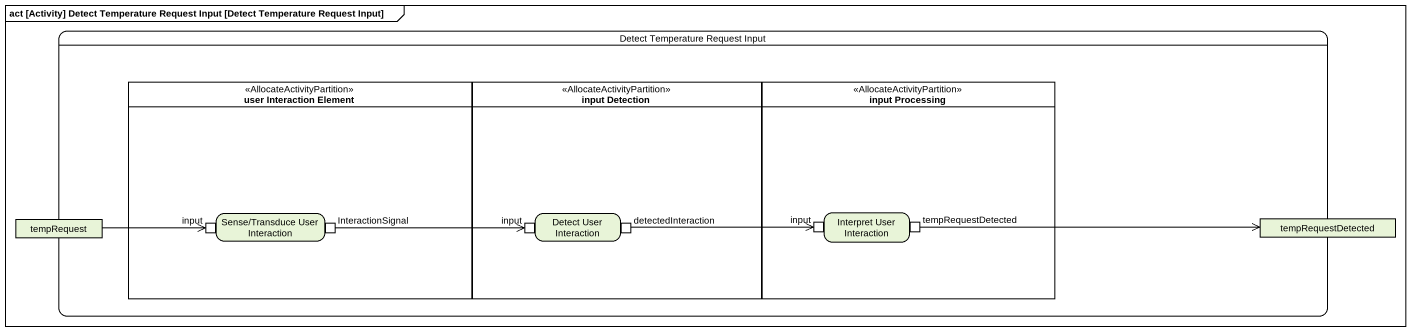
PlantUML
@startuml
mainframe act [Activity] Detect Temperature Request Input [Detect Temperature Request Input]
hide empty description
state "Detect Temperature Request Input" as Detect_Temperature_Request {
  state "user Interaction Element" as user_Interaction_Element <<AllocateActivityPartition>> {
    state "Sense/Transduce User Interaction" as Sense_Transduce_User {
      state input <<inputPin>>
      state InteractionSignal <<outputPin>>
    }
  }
  state "input Detection" as input_Detection <<AllocateActivityPartition>> {
    state "Detect User Interaction" as Detect_User_Interaction {
      state "input" as input_2 <<inputPin>>
      state detectedInteraction <<outputPin>>
    }
  }
  state "input Processing" as input_Processing <<AllocateActivityPartition>> {
    state "Interpret User Interaction" as Interpret_User_Interaction {
      state "input" as input_3 <<inputPin>>
      state tempRequestDetected <<outputPin>>
    }
  }
  state tempRequest <<object>>
  state "tempRequestDetected" as tempRequestDetected_2 <<object>>
}
tempRequest -right-> input
InteractionSignal -right-> input_2
detectedInteraction -right-> input_3
tempRequestDetected -right-> tempRequestDetected_2
@enduml
